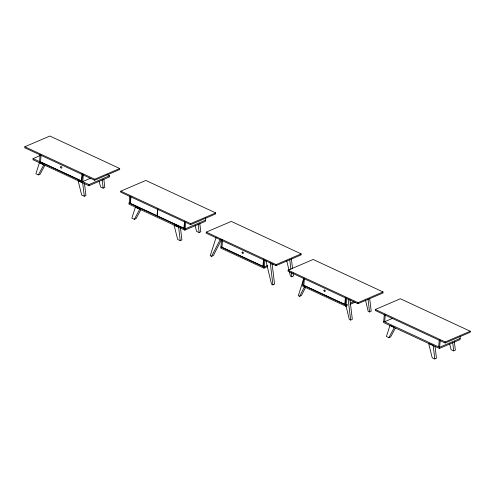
<?xml version="1.0" encoding="UTF-8"?>
<svg xmlns="http://www.w3.org/2000/svg" width="495" height="495" viewBox="0 0 495 495"><rect width="100%" height="100%" fill="white"/><g stroke="black" fill="none" stroke-linecap="round" stroke-linejoin="round"><path stroke-width="0.74" d="M24.837 146.749L24.75 147.788L94.619 180.267L119.629 169.55L119.716 168.51L49.847 136.032L24.837 146.749L94.712 179.227L119.716 168.51M40.175 155.56L33.072 158.604L32.979 159.749L88.877 185.73L109.469 176.901L109.568 175.756L106.772 174.457M40.138 154.619L39.557 161.5L40.51 161.939L41.091 155.059M82.127 173.634L81.514 180.929L40.547 161.884M82.38 174.252L81.799 181.133L82.752 181.572L90.517 178.249M82.752 181.572L83.327 174.698M88.877 185.73L88.97 184.585L109.568 175.756M94.619 180.267L94.712 179.227M120.811 191.157L120.724 192.196L190.594 224.674L215.603 213.951L215.69 212.912L145.821 180.434L120.811 191.157L190.68 223.635L215.69 212.912M129.758 196.07L129.176 202.95L130.129 203.396L130.711 196.515M130.928 196.744L130.377 203.309L157.051 215.709L157.664 208.414M157.856 209.261L157.305 215.826L183.979 228.226L184.53 221.661M184.703 221.612L184.121 228.492L185.074 228.931L185.656 222.057M184.944 228.993L129.047 203.006L128.948 204.157L184.845 230.138L184.944 228.993L205.536 220.164M190.594 224.674L190.68 223.635M205.728 217.868L205.444 221.308L184.845 230.138M206.267 232.124L206.18 233.164L276.049 265.642L301.059 254.925L301.146 253.886L231.276 221.407L206.267 232.124L276.142 264.602L301.146 253.886M221.568 239.995L220.987 246.875L221.939 247.314L222.589 239.964M221.977 247.259L262.944 266.304L263.557 259.009M263.81 259.627L263.229 266.508L264.181 266.954L264.763 260.073M264.052 267.009L220.857 246.931L220.758 248.075L263.953 268.154L264.052 267.009L267.708 265.438M276.049 265.642L276.142 264.602M288.152 270.19L288.065 271.229L357.935 303.707L382.944 292.984L383.031 291.945L313.162 259.467L288.152 270.19L358.021 302.668L383.031 291.945M303.447 278.054L302.872 284.934L303.825 285.38L304.4 278.499M345.38 297.798L344.829 304.363L303.856 285.318M345.689 297.693L345.114 304.567L346.067 305.013L346.642 298.132M345.931 305.069L302.742 284.99L302.643 286.141L345.838 306.213L345.931 305.069L347.478 304.406M357.935 303.707L358.021 302.668M375.371 309.48L375.284 310.52L445.154 342.998L470.163 332.281L470.25 331.242L400.381 298.763L375.371 309.48L445.24 341.958L470.25 331.242M384.318 314.399L383.736 321.28L384.689 321.719L392.455 318.39M384.689 321.719L385.271 314.839M439.263 339.935L438.681 346.816L439.634 347.261L440.216 340.381M439.504 347.317L383.606 321.335L383.507 322.48L439.405 348.461L439.504 347.317L460.096 338.487M445.154 342.998L445.24 341.958M460.288 336.192L460.004 339.632L439.405 348.461M216.092 237.538L210.22 255.736L211.551 256.33L213.308 255.618L221.618 239.5M303.695 278.963L298.293 295.707L299.624 296.295L301.381 295.589L305.533 287.533M211.551 256.33L220.207 239.537M299.624 296.295L304.815 286.221M38.369 174.914L43.801 164.755L39.464 162.645L35.888 173.745L38.369 174.914L40.126 174.203L44.835 165.404M134.343 219.316L139.769 209.162L135.432 207.052L131.862 218.147L134.343 219.316L136.1 218.611L140.803 209.812M388.903 337.646L394.329 327.486L389.992 325.376L386.422 336.476L388.903 337.646L390.66 336.94L395.363 328.136M84.286 196.237L82.659 182.723L78.105 180.7L81.687 195.049L84.286 196.237L85.938 195.482L84.49 183.466M99.142 181.213L100.578 186.949L103.177 188.137L104.829 187.382L103.832 179.122M180.254 240.644L178.627 227.125L174.073 225.107L177.656 239.45L180.254 240.644L181.906 239.889L180.372 227.125M195.117 225.615L196.546 231.357L199.145 232.545L200.797 231.79L199.801 223.53M265.821 260.395L271.532 284.21L272.918 284.879L274.57 284.124L272.126 263.915M289.352 271.644L290.423 276.111L291.809 276.779L293.461 276.024L293.102 273.03M346.067 305.984L349.278 319.38L350.664 320.048L352.316 319.294L349.965 299.834M365.496 300.119L368.169 311.281L369.555 311.949L371.207 311.194L369.672 298.473M434.814 358.968L433.187 345.454L428.633 343.431L432.215 357.78L434.814 358.968L436.466 358.213L435.018 346.203M449.677 343.945L451.106 349.68L453.705 350.875L455.357 350.12L454.361 341.859M262.944 266.304L263.798 265.939M263.953 268.154L267.504 266.632M271.767 264.806L273.184 264.194M350.194 303.243L353.826 301.684M345.838 306.213L347.255 305.607M350.095 304.388L355.07 302.259M33.072 158.604L88.97 184.585M286.673 260.481L288.993 270.159M368.02 299.228L369.555 311.949M348.134 299.091L350.664 320.048M291.376 258.811L292.557 268.544M289.724 259.566L290.905 269.299M291.264 272.293L291.809 276.779M270.202 262.424L272.918 284.879M452.708 342.614L453.705 350.875M198.149 224.285L199.145 232.545M102.18 179.877L103.177 188.137M60.65 167.056A0.854 0.588 66.8 0 0 61.547 168.158A0.854 0.588 66.8 0 0 61.658 166.834A0.854 0.588 66.8 0 0 60.65 167.056M242.08 252.431A0.854 0.588 66.8 0 0 242.977 253.533A0.854 0.588 66.8 0 0 243.088 252.209A0.854 0.588 66.8 0 0 242.08 252.431M323.965 290.491A0.854 0.588 66.8 0 0 324.862 291.598A0.854 0.588 66.8 0 0 324.974 290.274A0.854 0.588 66.8 0 0 323.965 290.491"/></g></svg>
